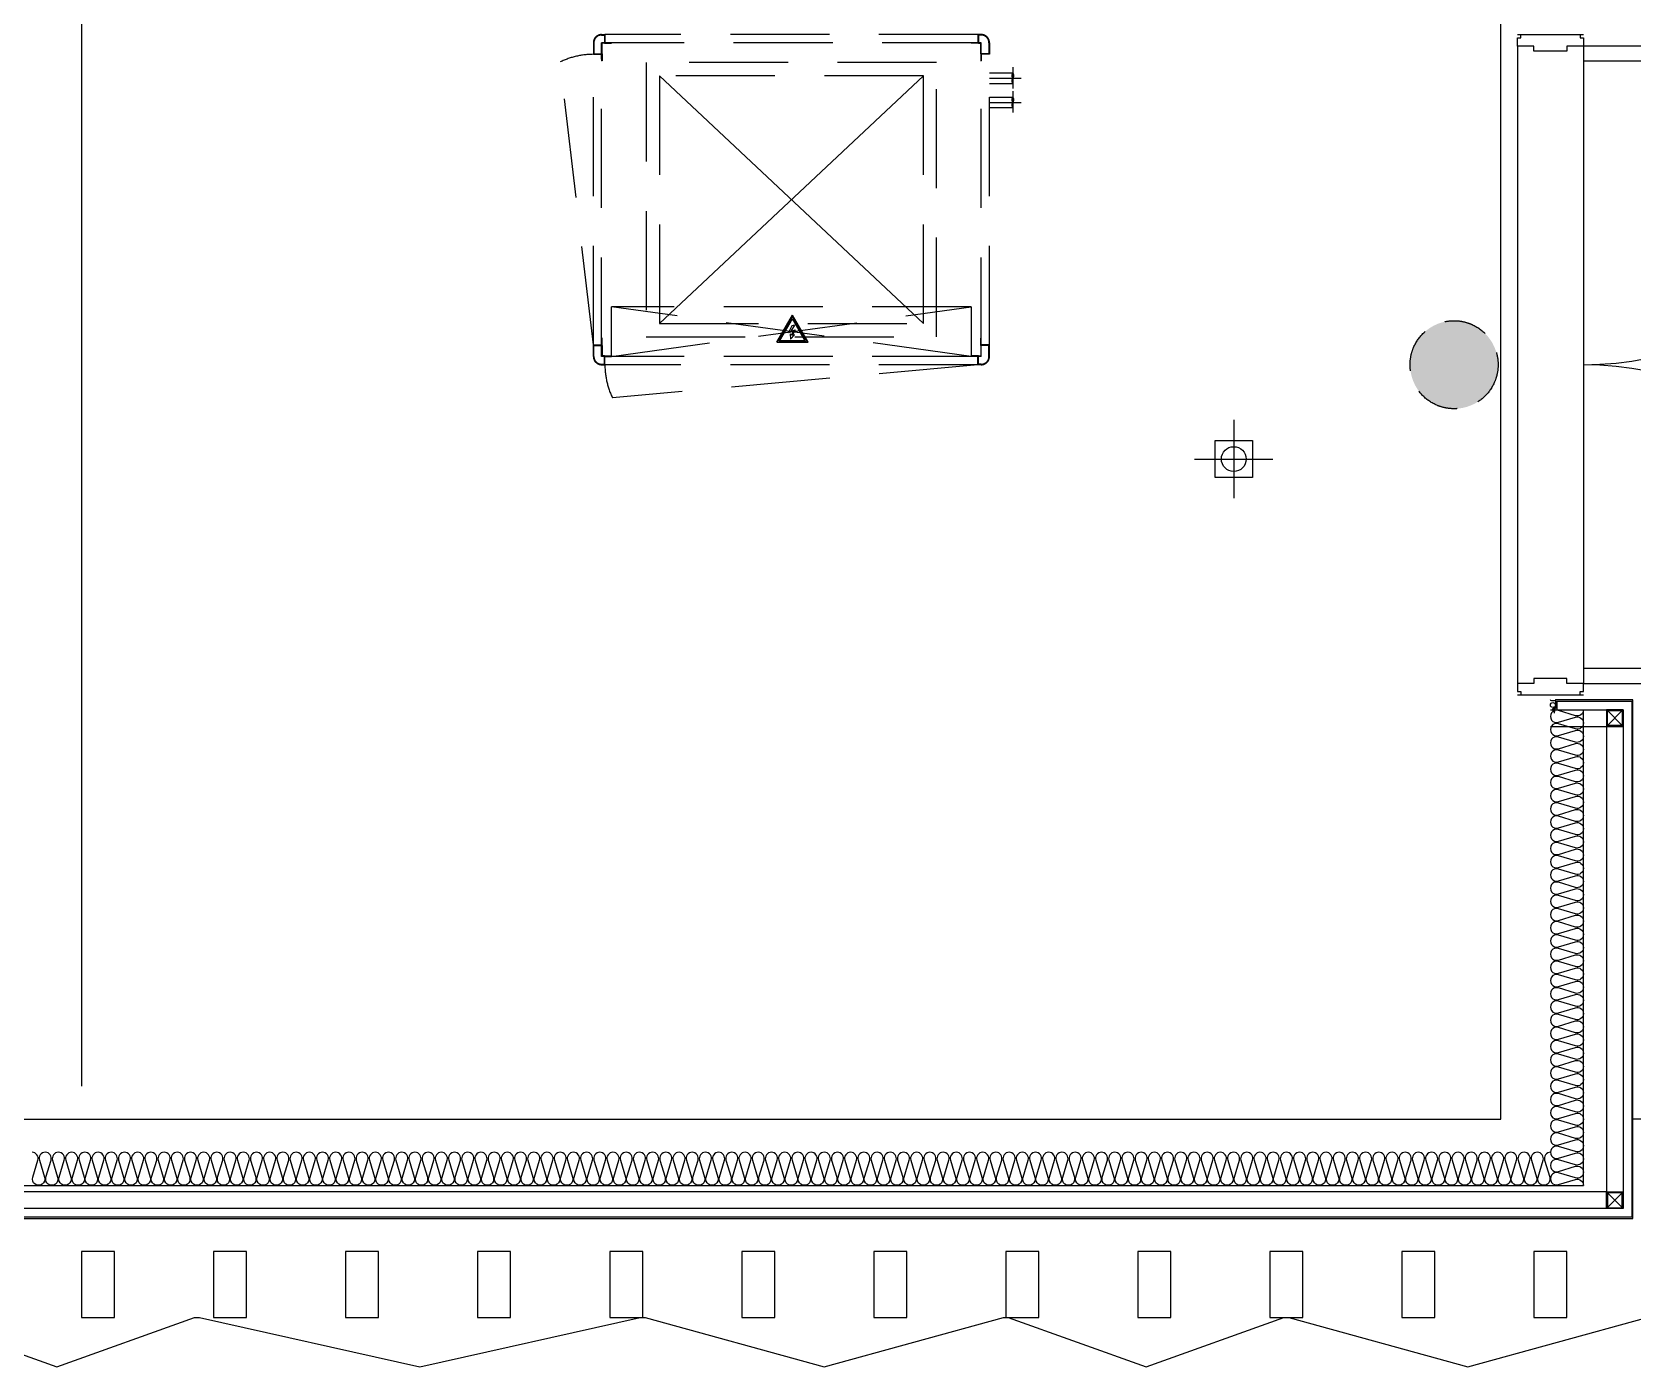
# Model space of a CAD drawing. Header units: millimetres. Extents: x -95754 to 177808, y 34455 to 149960.
# Drawn here: x 141354 to 146204, y 106755 to 110798 of the extents above; entities that cross this region are included whole.
import ezdxf

# ---------------------------------------------------------------- set-up
doc = ezdxf.new("R2010")
doc.units = ezdxf.units.MM
doc.header["$LTSCALE"] = 300
for name, pattern in [('CENTERX2', [4, 2.5, -0.5, 0.5, -0.5]), ('ghid', [3, 2, -1]), ('H1', [1.5, 1, -0.5]), ('HID', [2.8, 1.8, -1])]:
    doc.linetypes.add(name, pattern=pattern)
for name, color, linetype in [('6FIN', 6, 'Continuous'), ('A-DOOR', 4, 'Continuous'), ('A-DOOR-1', 1, 'Continuous'), ('A-DOOR-8', 8, 'Continuous'), ('A-ELE-8', 8, 'Continuous'), ('A-ETC-기계', 253, 'H1'), ('A-FIN', 6, 'Continuous'), ('A-LOUVER', 6, 'Continuous'), ('A-SYM', 7, 'Continuous'), ('A-WALL-D', 7, 'Continuous'), ('A-갑종방화문', 7, 'Continuous'), ('A-방화문표기', 6, 'ghid'), ('A-지붕바닥', 251, 'Continuous'), ('A-하지철물', 55, 'Continuous'), ('ISL', 251, 'Continuous'), ('loco_SCR', 1, 'Continuous'), ('SCREW', 6, 'Continuous'), ('SHEET', 6, 'Continuous'), ('보(girder)', 7, 'HID'), ('복합판넬', 6, 'Continuous'), ('우수계획', 7, 'Continuous'), ('코킹', 191, 'Continuous')]:
    doc.layers.add(name, color=color, linetype=linetype)
doc.layers.add('A-ETC-AREA', color=21, linetype='Continuous', plot=False)

# ---------------------------------------------------------------- blocks, each defined once
blk = doc.blocks.new('FSD-5')
at = {"layer": 'A-DOOR'}
for p, q in [((0, 0), (0, 200)), ((2000, 0), (2000, 200))]:
    blk.add_line(p, q, dxfattribs=at)
for points in [[(35, 200), (80, 200), (80, 1165), (35, 1165)], [(1920, 200), (1965, 200), (1965, 1165), (1920, 1165)]]:
    blk.add_lwpolyline(points, close=True, dxfattribs=at)
for points in [[(0, 190), (10, 190), (10, 200), (35, 200), (35, 150), (50, 150), (50, 50), (35, 50), (35, 0), (10, 0), (10, 10), (0, 10)], [(2000, 190), (1990, 190), (1990, 200), (1965, 200), (1965, 150), (1950, 150), (1950, 50), (1965, 50), (1965, 0), (1990, 0), (1990, 10), (2000, 10)]]:
    blk.add_lwpolyline(points, dxfattribs=at)
at = {"layer": 'A-DOOR-1'}
for centre, start, end in [((35, 200), 0, 90), ((1965, 200), 90, 180)]:
    blk.add_arc(centre, 965, start, end, dxfattribs=at)
at = {"layer": 'A-DOOR-8'}
for p, q in [((35, 200), (1965, 200)), ((35, 0), (1965, 0))]:
    blk.add_line(p, q, dxfattribs=at)
blk = doc.blocks.new('*U2290')
at = {"layer": '6FIN'}
blk.add_lwpolyline([(25.3, 50), (-24.7, 50), (-24.7, 0), (25.3, 0)], close=True, dxfattribs=at)
at = {"layer": 'SHEET', "color": 8}
for p, q in [((-22.2, 2.5), (22.8, 47.5)), ((22.8, 2.5), (-22.2, 47.5))]:
    blk.add_line(p, q, dxfattribs=at)
blk.add_lwpolyline([(22.3, 2.3), (-21.7, 2.3, -0.414214), (-22.4, 3), (-22.4, 47, -0.414214), (-21.7, 47.7), (22.3, 47.7, -0.414214), (23, 47), (23, 3, -0.414214)], format="xyb", close=True, dxfattribs=at)
blk = doc.blocks.new('screw-2')
at = {"layer": 'loco_SCR', "linetype": 'CENTERX2'}
blk.add_line((-8.6, 0), (20.1, 0), dxfattribs=at)
at = {"layer": 'loco_SCR'}
for p, q in [((-2.4, 1.6), (-1.7, 3)), ((-0.7, 0.3), (-2.2, 0.8)), ((0, 4), (0, -4)), ((0, 2), (12.5, 2)), ((4.2, 2.5), (2.4, -2.5)), ((5.9, 2.5), (4.1, -2.5)), ((7.6, 2.5), (5.8, -2.5)), ((9.3, 2.5), (7.5, -2.5)), ((11, 2.5), (10.3, 0.5)), ((16, 0), (11.1, 0.8)), ((16, 0), (12.4, -2)), ((16, 0), (12.5, 2)), ((-2.4, -1.6), (-1.7, -3)), ((-0.7, -0.3), (-2.2, -0.8)), ((0, -2), (12.4, -2)), ((9.8, -1), (9.2, -2.5))]:
    blk.add_line(p, q, dxfattribs=at)
for centre, radius, start, end in [((0, 0), 4, 90, 270), ((-2, 1.3), 0.5, 135, 249.90676), ((-2.1, 3.1), 0.393, 352.90945, 75.28993), ((-0.7, 0), 0.262, 273.80758, 86.54792), ((11.1, -0.6), 1.4, 70.8182, 270.52942), ((-2, -1.3), 0.5, 109.98259, 225), ((-2.1, -3), 0.393, 261.9149, 3.48676)]:
    blk.add_arc(centre, radius, start, end, dxfattribs=at)
blk = doc.blocks.new('A$Caf999d5d')
at = {"layer": 'A-FIN'}
for p, q in [((-1, 15), (25, 14.9)), ((3, 19), (29, 18.9)), ((25, 7.4), (25, 14.9)), ((28, 7.4), (25, 7.4)), ((29, 7.4), (25, 7.4)), ((29, 7.4), (29, 18.9))]:
    blk.add_line(p, q, dxfattribs=at)
at = {"layer": '코킹', "color": 1}
blk.add_circle((14.5, 7.5), 7.5, dxfattribs=at)
at = {"layer": '코킹', "color": 1, "extrusion": (0, 0, -1)}
blk.add_ellipse((-1, 7.5), major_axis=(0, 7.5), ratio=0.368706, start_param=0, end_param=3.141604, dxfattribs=at)
at = {"layer": 'SCREW', "xscale": 0.700000000000001, "yscale": 0.700000000000001, "zscale": 0.700000000000001, "rotation": 359.9997454971837}
blk.add_blockref('screw-2', (25, 11.2), dxfattribs=at)
blk = doc.blocks.new('SYM-갑종방화문')
at = {"layer": 'A-방화문표기'}
blk.add_hatch(color=251, dxfattribs=at).paths.add_polyline_path([(-600, 0, 1), (600, 0, 1)])
at = {"layer": 'A-방화문표기', "color": 251}
blk.add_circle((0, 0), 600, dxfattribs=at)
blk = doc.blocks.new('A$C1B410CB1')
at = {"layer": 'A-갑종방화문', "xscale": 0.1666666666666667, "yscale": 0.1666666666666667, "zscale": 0.1666666666666667}
blk.add_blockref('SYM-갑종방화문', (100, 100), dxfattribs=at)
blk = doc.blocks.new('A$Cacae0627')
at = {"layer": '우수계획', "color": 1}
for p, q in [((0, 528), (0, -528)), ((-528, 0), (528, 0))]:
    blk.add_line(p, q, dxfattribs=at)
at = {"layer": '우수계획', "color": 6, "lineweight": -3}
blk.add_lwpolyline([(-250, 250), (250, 250), (250, -250), (-250, -250)], close=True, dxfattribs=at)
blk.add_circle((0, 0), 167, dxfattribs=at)
blk = doc.blocks.new('A$Cfdea7a82')
at = {"layer": 'A-SYM', "xscale": 0.2249999999999964, "yscale": 0.2249999999999964, "zscale": 0.2249999999999964}
blk.add_blockref('A$Cacae0627', (203.8, 118.8, 0), dxfattribs=at)
blk = doc.blocks.new('A$C35CD71CB')
for p, q in [((0, 0), (39.1, 67.8)), ((4.9, 6), (36.4, 60.5)), ((7.6, 4.4), (39.1, 59)), ((37.8, 41), (29.4, 24.5)), ((44.1, 42.4), (34.9, 27.9)), ((44.1, 42.4), (37.8, 41)), ((78.3, 0), (39.1, 67.8)), ((70.6, 4.4), (39.1, 59)), ((73.4, 6), (41.9, 60.5)), ((7.6, 4.4), (70.6, 4.4)), ((7.6, 1.3), (70.6, 1.3)), ((29.4, 24.5), (41.2, 27.3)), ((36.5, 17.2), (32.9, 20.8)), ((32.9, 20.8), (34.4, 7.4)), ((34.4, 7.4), (44.3, 18.7)), ((34.9, 27.9), (45.9, 30.7)), ((41.2, 27.3), (36.5, 17.2)), ((45.9, 30.7), (38.5, 16.8)), ((44.3, 18.7), (38.5, 16.8)), ((0, 0), (78.3, 0))]:
    blk.add_line(p, q)
for centre, start, end in [((39.1, 59), 30, 150), ((7.6, 4.4), 150, 270), ((70.6, 4.4), 270, 30)]:
    blk.add_arc(centre, 3.15, start, end)
blk = doc.blocks.new('G$CF031C10E')
for p, q in [((-575, 0), (-565, 0)), ((-565, 0), (-565, -25)), ((565, 0), (-565, 0)), ((575, 0), (565, 0)), ((565, 0), (565, -25)), ((-600, -25), (-600, -60)), ((-598.4, -25), (-598.4, -58.4)), ((-575, -1.6), (-566.6, -1.6)), ((-575, -975), (-575, -25)), ((575, -25), (-575, -25)), ((-573.4, -58.4), (-573.4, -26.6)), ((-566.6, -26.6), (-573.4, -26.6)), ((-566.6, -1.6), (-566.6, -26.6)), ((-566.6, -26.6), (-545, -26.6)), ((-565, -25), (-545, -25)), ((-545, -26.6), (-545, -25)), ((565, -25), (545, -25)), ((545, -26.6), (545, -25)), ((566.6, -26.6), (545, -26.6)), ((575, -1.6), (566.6, -1.6)), ((566.6, -1.6), (566.6, -26.6)), ((566.6, -26.6), (573.4, -26.6)), ((573.4, -58.4), (573.4, -26.6)), ((575, -975), (575, -25)), ((598.4, -25), (598.4, -58.4)), ((600, -25), (600, -60)), ((-600, -940), (-700.5, -83.2)), ((-600, -60), (-575, -60)), ((-600, -940), (-600, -60)), ((-598.4, -58.4), (-573.4, -58.4)), ((-575, -60), (-575, -80)), ((-573.4, -80), (-575, -80)), ((-573.4, -58.4), (-573.4, -80)), ((598.4, -58.4), (573.4, -58.4)), ((573.4, -58.4), (573.4, -80)), ((573.4, -80), (575, -80)), ((600, -60), (575, -60)), ((575, -60), (575, -80)), ((600, -940), (600, -60)), ((600, -116.3), (670.8, -116.3)), ((600, -132.3), (695.8, -132.3)), ((670.8, -98.8), (670.8, -163.3)), ((600, -148.3), (670.8, -148.3)), ((600, -189.5), (670.8, -189.5)), ((670.8, -172), (670.8, -236.6)), ((600, -205.5), (695.8, -205.5)), ((600, -221.5), (670.8, -221.5)), ((-545, -975), (-545, -825)), ((545, -975), (-545, -825)), ((-545, -975), (545, -825)), ((545, -825), (-545, -825)), ((545, -825), (545, -975)), ((-575, -940), (-575, -920)), ((-573.4, -920), (-575, -920)), ((-573.4, -941.6), (-573.4, -920)), ((573.4, -941.6), (573.4, -920)), ((573.4, -920), (575, -920)), ((575, -940), (575, -920)), ((-600, -975), (-600, -940)), ((-600, -940), (-575, -940)), ((-598.4, -975), (-598.4, -941.6)), ((-598.4, -941.6), (-573.4, -941.6)), ((-573.4, -941.6), (-573.4, -973.4)), ((598.4, -941.6), (573.4, -941.6)), ((573.4, -941.6), (573.4, -973.4)), ((600, -940), (575, -940)), ((598.4, -975), (598.4, -941.6)), ((600, -975), (600, -940)), ((575, -975), (-575, -975)), ((-575, -998.4), (-566.6, -998.4)), ((-575, -1000), (-565, -1000)), ((-566.6, -973.4), (-573.4, -973.4)), ((-566.6, -998.4), (-566.6, -973.4)), ((-566.6, -973.4), (-545, -973.4)), ((-565, -1000), (-565, -975)), ((-565, -975), (-545, -975)), ((565, -1000), (-565, -1000)), ((-545, -973.4), (-545, -975)), ((-545, -973.4), (-545, -975)), ((545, -975), (-545, -975)), ((565, -1000), (-541.8, -1100.5)), ((566.6, -973.4), (545, -973.4)), ((545, -973.4), (545, -975)), ((545, -973.4), (545, -975)), ((565, -975), (545, -975)), ((565, -1000), (565, -975)), ((575, -1000), (565, -1000)), ((566.6, -998.4), (566.6, -973.4)), ((566.6, -973.4), (573.4, -973.4)), ((575, -998.4), (566.6, -998.4))]:
    blk.add_line(p, q)
at = {"ltscale": 1000}
for p, q in [((400, -125), (-400, -875)), ((-400, -125), (400, -875))]:
    blk.add_line(p, q, dxfattribs=at)
for points in [[(-440, -915), (440, -915), (440, -85), (-440, -85)], [(-400, -875), (400, -875), (400, -125), (-400, -125)]]:
    blk.add_lwpolyline(points, close=True)
for centre, radius, start, end in [((-575, -25), 25, 90, 180), ((575, -25), 25, 0, 90), ((-575, -25), 23.4, 90, 180.0029), ((575, -25), 23.4, 359.9971, 90), ((-600, -289.5), 229.5, 90, 115.9675), ((679.9, -124.3), 12.1, 138.5818, 221.4182), ((679.9, -140.3), 12.1, 138.5818, 221.4182), ((661.7, -124.3), 12.1, 318.5818, 41.4182), ((679.9, -197.5), 12.1, 138.5818, 221.4182), ((661.7, -197.5), 12.1, 318.5818, 41.4182), ((679.9, -213.5), 12.1, 138.5818, 221.4182), ((-575, -975), 25, 180, 270), ((-575, -975), 23.4, 179.9971, 270), ((-335.5, -1000), 229.5, 180, 205.9675), ((575, -975), 25, 270, 0), ((575, -975), 23.4, 270, 0.0029)]:
    blk.add_arc(centre, radius, start, end)
at = {"xscale": 1.19999999999709, "yscale": 1.19999999999709, "zscale": 1.19999999999709}
blk.add_blockref('A$C35CD71CB', (-43.7, -931.5), dxfattribs=at)
blk = doc.blocks.new('6F_기계장비')
at = {"layer": 'A-ETC-기계'}
blk.add_blockref('G$CF031C10E', (51100.5, -37815), dxfattribs=at)

msp = doc.modelspace()

# ---------------------------------------------------------------- linework, layer by layer
at = {"layer": 'A-ELE-8', "elevation": 0}
for points in [[(156003.6, 107505), (146203.6, 107505)], [(141011.1, 106905), (141428.6, 106755), (141846.1, 106905), (141846.1, 106905), (141861.1, 106905), (141861.1, 106905), (142528.6, 106755), (143196.1, 106905), (143196.1, 106905), (143211.1, 106905), (143211.1, 106905), (143753.6, 106755), (144296.1, 106905), (144296.1, 106905), (144311.1, 106905), (144311.1, 106905), (144728.6, 106755), (145146.1, 106905), (145146.1, 106905), (145161.1, 106905), (145161.1, 106905), (145703.6, 106755), (146246.1, 106905)]]:
    msp.add_lwpolyline(points, dxfattribs=at)
at = {"layer": 'A-ETC-AREA'}
msp.add_lwpolyline([(109303.6, 107505), (145803.6, 107505), (145803.6, 123005), (109303.6, 123005)], close=True, dxfattribs=at)
at = {"layer": 'A-LOUVER', "elevation": 0}
for points in [[(141503.6, 106905), (141603.6, 106905), (141603.6, 107105), (141503.6, 107105)], [(141903.6, 106905), (142003.6, 106905), (142003.6, 107105), (141903.6, 107105)], [(142303.6, 106905), (142403.6, 106905), (142403.6, 107105), (142303.6, 107105)], [(142703.6, 106905), (142803.6, 106905), (142803.6, 107105), (142703.6, 107105)], [(143103.6, 106905), (143203.6, 106905), (143203.6, 107105), (143103.6, 107105)], [(143503.6, 106905), (143603.6, 106905), (143603.6, 107105), (143503.6, 107105)], [(143903.6, 106905), (144003.6, 106905), (144003.6, 107105), (143903.6, 107105)], [(144303.6, 106905), (144403.6, 106905), (144403.6, 107105), (144303.6, 107105)], [(144703.6, 106905), (144803.6, 106905), (144803.6, 107105), (144703.6, 107105)], [(145103.6, 106905), (145203.6, 106905), (145203.6, 107105), (145103.6, 107105)], [(145503.6, 106905), (145603.6, 106905), (145603.6, 107105), (145503.6, 107105)], [(145903.6, 106905), (146003.6, 106905), (146003.6, 107105), (145903.6, 107105)]]:
    msp.add_lwpolyline(points, close=True, dxfattribs=at)
at = {"layer": 'A-WALL-D'}
msp.add_line((141503.6, 119450), (141503.6, 107605), dxfattribs=at)
at = {"layer": 'A-하지철물', "elevation": 0}
for points in [[(145953.6, 108745), (146173.6, 108745), (146173.6, 107235), (108983.6, 107235), (108983.6, 108345), (109203.6, 108345)], [(145953.6, 108695), (146123.6, 108695), (146123.6, 107285), (109033.6, 107285), (109033.6, 108310), (109203.6, 108310)]]:
    msp.add_lwpolyline(points, dxfattribs=at)
at = {"layer": 'ISL'}
msp.add_lwpolyline([(109103.6, 108345), (109103.6, 107305), (146053.6, 107305), (146053.6, 108745)], dxfattribs=at)
for points in [[(146053.6, 108745, -0.509267), (146029.3, 108727.3), (145977.8, 108742.7, 1.372593), (145977.8, 108707.3), (146029.3, 108722.7, -0.509267), (146053.6, 108705, -0.509267), (146029.3, 108687.3), (145977.8, 108702.7, 1.372593), (145977.8, 108667.3), (146029.3, 108682.7, -0.509267), (146053.6, 108665, -0.509267), (146029.3, 108647.3), (145977.8, 108662.7, 1.372593), (145977.8, 108627.3), (146029.3, 108642.7, -0.509267), (146053.6, 108625, -0.509267), (146029.3, 108607.3), (145977.8, 108622.7, 1.372593), (145977.8, 108587.3), (146029.3, 108602.7, -0.509267), (146053.6, 108585, -0.509267), (146029.3, 108567.3), (145977.8, 108582.7, 1.372593), (145977.8, 108547.3), (146029.3, 108562.7, -0.509267), (146053.6, 108545, -0.509267), (146029.3, 108527.3), (145977.8, 108542.7, 1.372593), (145977.8, 108507.3), (146029.3, 108522.7, -0.509267), (146053.6, 108505, -0.509267), (146029.3, 108487.3), (145977.8, 108502.7, 1.372593), (145977.8, 108467.3), (146029.3, 108482.7, -0.509267), (146053.6, 108465, -0.509267), (146029.3, 108447.3), (145977.8, 108462.7, 1.372593), (145977.8, 108427.3), (146029.3, 108442.7, -0.509267), (146053.6, 108425, -0.509267), (146029.3, 108407.3), (145977.8, 108422.7, 1.372593), (145977.8, 108387.3), (146029.3, 108402.7, -0.509267), (146053.6, 108385, -0.509267), (146029.3, 108367.3), (145977.8, 108382.7, 1.372593), (145977.8, 108347.3), (146029.3, 108362.7, -0.509267), (146053.6, 108345, -0.509267), (146029.3, 108327.3), (145977.8, 108342.7, 1.372593), (145977.8, 108307.3), (146029.3, 108322.7, -0.509267), (146053.6, 108305, -0.509267), (146029.3, 108287.3), (145977.8, 108302.7, 1.372593), (145977.8, 108267.3), (146029.3, 108282.7, -0.509267), (146053.6, 108265, -0.509267), (146029.3, 108247.3), (145977.8, 108262.7, 1.372593), (145977.8, 108227.3), (146029.3, 108242.7, -0.509267), (146053.6, 108225, -0.509267), (146029.3, 108207.3), (145977.8, 108222.7, 1.372593), (145977.8, 108187.3), (146029.3, 108202.7, -0.509267), (146053.6, 108185, -0.509267), (146029.3, 108167.3), (145977.8, 108182.7, 1.372593), (145977.8, 108147.3), (146029.3, 108162.7, -0.509267), (146053.6, 108145, -0.509267), (146029.3, 108127.3), (145977.8, 108142.7, 1.372593), (145977.8, 108107.3), (146029.3, 108122.7, -0.509267), (146053.6, 108105, -0.509267), (146029.3, 108087.3), (145977.8, 108102.7, 1.372593), (145977.8, 108067.3), (146029.3, 108082.7, -0.509267), (146053.6, 108065, -0.509267), (146029.3, 108047.3), (145977.8, 108062.7, 1.372593), (145977.8, 108027.3), (146029.3, 108042.7, -0.509267), (146053.6, 108025, -0.509267), (146029.3, 108007.3), (145977.8, 108022.7, 1.372593), (145977.8, 107987.3), (146029.3, 108002.7, -0.509267), (146053.6, 107985, -0.509267), (146029.3, 107967.3), (145977.8, 107982.7, 1.372593), (145977.8, 107947.3), (146029.3, 107962.7, -0.509267), (146053.6, 107945, -0.509267), (146029.3, 107927.3), (145977.8, 107942.7, 1.372593), (145977.8, 107907.3), (146029.3, 107922.7, -0.509267), (146053.6, 107905, -0.509267), (146029.3, 107887.3), (145977.8, 107902.7, 1.372593), (145977.8, 107867.3), (146029.3, 107882.7, -0.509267), (146053.6, 107865, -0.509267), (146029.3, 107847.3), (145977.8, 107862.7, 1.372593), (145977.8, 107827.3), (146029.3, 107842.7, -0.509267), (146053.6, 107825, -0.509267), (146029.3, 107807.3), (145977.8, 107822.7, 1.372593), (145977.8, 107787.3), (146029.3, 107802.7, -0.509267), (146053.6, 107785, -0.509267), (146029.3, 107767.3), (145977.8, 107782.7, 1.372593), (145977.8, 107747.3), (146029.3, 107762.7, -0.509267), (146053.6, 107745, -0.509267), (146029.3, 107727.3), (145977.8, 107742.7, 1.372593), (145977.8, 107707.3), (146029.3, 107722.7, -0.509267), (146053.6, 107705, -0.509267), (146029.3, 107687.3), (145977.8, 107702.7, 1.372593), (145977.8, 107667.3), (146029.3, 107682.7, -0.509267), (146053.6, 107665, -0.509267), (146029.3, 107647.3), (145977.8, 107662.7, 1.372593), (145977.8, 107627.3), (146029.3, 107642.7, -0.509267), (146053.6, 107625, -0.509267), (146029.3, 107607.3), (145977.8, 107622.7, 1.372593), (145977.8, 107587.3), (146029.3, 107602.7, -0.509267), (146053.6, 107585, -0.509267), (146029.3, 107567.3), (145977.8, 107582.7, 1.372593), (145977.8, 107547.3), (146029.3, 107562.7, -0.509267), (146053.6, 107545, -0.509267), (146029.3, 107527.3), (145977.8, 107542.7, 1.372593), (145977.8, 107507.3), (146029.3, 107522.7, -0.509267), (146053.6, 107505, -0.509267), (146029.3, 107487.3), (145977.8, 107502.7, 1.372593), (145977.8, 107467.3), (146029.3, 107482.7, -0.509267), (146053.6, 107465, -0.509267), (146029.3, 107447.3), (145977.8, 107462.7, 1.372593), (145977.8, 107427.3), (146029.3, 107442.7, -0.509267), (146053.6, 107425, -0.509267), (146029.3, 107407.3), (145977.8, 107422.7, 1.372593), (145977.8, 107387.3), (146029.3, 107402.7, -0.509267), (146053.6, 107385, -0.509267), (146029.3, 107367.3), (145977.8, 107382.7, 1.372593), (145977.8, 107347.3), (146029.3, 107362.7, -0.509267), (146053.6, 107345, -0.509267), (146029.3, 107327.3), (145977.8, 107342.7, 1.372593), (145977.8, 107307.3), (146029.3, 107322.7, -0.508927), (146053.6, 107305, -0.508927)], [(146033.8, 108745, -0.006791), (146033.3, 108745, -0.006791)]]:
    msp.add_lwpolyline(points, format="xyb", dxfattribs=at)
at = {"layer": 'ISL', "elevation": 0}
msp.add_lwpolyline([(145953.6, 107405, 0.509267), (145935.9, 107380.8), (145951.2, 107329.3, -1.372593), (145915.9, 107329.3), (145931.2, 107380.8, 0.509267), (145913.6, 107405, 0.509267), (145895.9, 107380.8), (145911.2, 107329.3, -1.372593), (145875.9, 107329.3), (145891.2, 107380.8, 0.509267), (145873.6, 107405, 0.509267), (145855.9, 107380.8), (145871.2, 107329.3, -1.372593), (145835.9, 107329.3), (145851.2, 107380.8, 0.509267), (145833.6, 107405, 0.509267), (145815.9, 107380.8), (145831.2, 107329.3, -1.372593), (145795.9, 107329.3), (145811.2, 107380.8, 0.509267), (145793.6, 107405, 0.509267), (145775.9, 107380.8), (145791.2, 107329.3, -1.372593), (145755.9, 107329.3), (145771.2, 107380.8, 0.509267), (145753.6, 107405, 0.509267), (145735.9, 107380.8), (145751.2, 107329.3, -1.372593), (145715.9, 107329.3), (145731.2, 107380.8, 0.509267), (145713.6, 107405, 0.509267), (145695.9, 107380.8), (145711.2, 107329.3, -1.372593), (145675.9, 107329.3), (145691.2, 107380.8, 0.509267), (145673.6, 107405, 0.509267), (145655.9, 107380.8), (145671.2, 107329.3, -1.372593), (145635.9, 107329.3), (145651.2, 107380.8, 0.509267), (145633.6, 107405, 0.509267), (145615.9, 107380.8), (145631.2, 107329.3, -1.372593), (145595.9, 107329.3), (145611.2, 107380.8, 0.509267), (145593.6, 107405, 0.509267), (145575.9, 107380.8), (145591.2, 107329.3, -1.372593), (145555.9, 107329.3), (145571.2, 107380.8, 0.509267), (145553.6, 107405, 0.509267), (145535.9, 107380.8), (145551.2, 107329.3, -1.372593), (145515.9, 107329.3), (145531.2, 107380.8, 0.509267), (145513.6, 107405, 0.509267), (145495.9, 107380.8), (145511.2, 107329.3, -1.372593), (145475.9, 107329.3), (145491.2, 107380.8, 0.509267), (145473.6, 107405, 0.509267), (145455.9, 107380.8), (145471.2, 107329.3, -1.372593), (145435.9, 107329.3), (145451.2, 107380.8, 0.509267), (145433.6, 107405, 0.509267), (145415.9, 107380.8), (145431.2, 107329.3, -1.372593), (145395.9, 107329.3), (145411.2, 107380.8, 0.509267), (145393.6, 107405, 0.509267), (145375.9, 107380.8), (145391.2, 107329.3, -1.372593), (145355.9, 107329.3), (145371.2, 107380.8, 0.509267), (145353.6, 107405, 0.509267), (145335.9, 107380.8), (145351.2, 107329.3, -1.372593), (145315.9, 107329.3), (145331.2, 107380.8, 0.509267), (145313.6, 107405, 0.509267), (145295.9, 107380.8), (145311.2, 107329.3, -1.372593), (145275.9, 107329.3), (145291.2, 107380.8, 0.509267), (145273.6, 107405, 0.509267), (145255.9, 107380.8), (145271.2, 107329.3, -1.372593), (145235.9, 107329.3), (145251.2, 107380.8, 0.509267), (145233.6, 107405, 0.509267), (145215.9, 107380.8), (145231.2, 107329.3, -1.372593), (145195.9, 107329.3), (145211.2, 107380.8, 0.509267), (145193.6, 107405, 0.509267), (145175.9, 107380.8), (145191.2, 107329.3, -1.372593), (145155.9, 107329.3), (145171.2, 107380.8, 0.509267), (145153.6, 107405, 0.509267), (145135.9, 107380.8), (145151.2, 107329.3, -1.372593), (145115.9, 107329.3), (145131.2, 107380.8, 0.509267), (145113.6, 107405, 0.509267), (145095.9, 107380.8), (145111.2, 107329.3, -1.372593), (145075.9, 107329.3), (145091.2, 107380.8, 0.509267), (145073.6, 107405, 0.509267), (145055.9, 107380.8), (145071.2, 107329.3, -1.372593), (145035.9, 107329.3), (145051.2, 107380.8, 0.509267), (145033.6, 107405, 0.509267), (145015.9, 107380.8), (145031.2, 107329.3, -1.372593), (144995.9, 107329.3), (145011.2, 107380.8, 0.509267), (144993.6, 107405, 0.509267), (144975.9, 107380.8), (144991.2, 107329.3, -1.372593), (144955.9, 107329.3), (144971.2, 107380.8, 0.509267), (144953.6, 107405, 0.509267), (144935.9, 107380.8), (144951.2, 107329.3, -1.372593), (144915.9, 107329.3), (144931.2, 107380.8, 0.509267), (144913.6, 107405, 0.509267), (144895.9, 107380.8), (144911.2, 107329.3, -1.372593), (144875.9, 107329.3), (144891.2, 107380.8, 0.509267), (144873.6, 107405, 0.509267), (144855.9, 107380.8), (144871.2, 107329.3, -1.372593), (144835.9, 107329.3), (144851.2, 107380.8, 0.509267), (144833.6, 107405, 0.509267), (144815.9, 107380.8), (144831.2, 107329.3, -1.372593), (144795.9, 107329.3), (144811.2, 107380.8, 0.509267), (144793.6, 107405, 0.509267), (144775.9, 107380.8), (144791.2, 107329.3, -1.372593), (144755.9, 107329.3), (144771.2, 107380.8, 0.509267), (144753.6, 107405, 0.509267), (144735.9, 107380.8), (144751.2, 107329.3, -1.372593), (144715.9, 107329.3), (144731.2, 107380.8, 0.509267), (144713.6, 107405, 0.509267), (144695.9, 107380.8), (144711.2, 107329.3, -1.372593), (144675.9, 107329.3), (144691.2, 107380.8, 0.509267), (144673.6, 107405, 0.509267), (144655.9, 107380.8), (144671.2, 107329.3, -1.372593), (144635.9, 107329.3), (144651.2, 107380.8, 0.509267), (144633.6, 107405, 0.509267), (144615.9, 107380.8), (144631.2, 107329.3, -1.372593), (144595.9, 107329.3), (144611.2, 107380.8, 0.509267), (144593.6, 107405, 0.509267), (144575.9, 107380.8), (144591.2, 107329.3, -1.372593), (144555.9, 107329.3), (144571.2, 107380.8, 0.509267), (144553.6, 107405, 0.509267), (144535.9, 107380.8), (144551.2, 107329.3, -1.372593), (144515.9, 107329.3), (144531.2, 107380.8, 0.509267), (144513.6, 107405, 0.509267), (144495.9, 107380.8), (144511.2, 107329.3, -1.372593), (144475.9, 107329.3), (144491.2, 107380.8, 0.509267), (144473.6, 107405, 0.509267), (144455.9, 107380.8), (144471.2, 107329.3, -1.372593), (144435.9, 107329.3), (144451.2, 107380.8, 0.509267), (144433.6, 107405, 0.509267), (144415.9, 107380.8), (144431.2, 107329.3, -1.372593), (144395.9, 107329.3), (144411.2, 107380.8, 0.509267), (144393.6, 107405, 0.509267), (144375.9, 107380.8), (144391.2, 107329.3, -1.372593), (144355.9, 107329.3), (144371.2, 107380.8, 0.509267), (144353.6, 107405, 0.509267), (144335.9, 107380.8), (144351.2, 107329.3, -1.372593), (144315.9, 107329.3), (144331.2, 107380.8, 0.509267), (144313.6, 107405, 0.509267), (144295.9, 107380.8), (144311.2, 107329.3, -1.372593), (144275.9, 107329.3), (144291.2, 107380.8, 0.509267), (144273.6, 107405, 0.509267), (144255.9, 107380.8), (144271.2, 107329.3, -1.372593), (144235.9, 107329.3), (144251.2, 107380.8, 0.509267), (144233.6, 107405, 0.509267), (144215.9, 107380.8), (144231.2, 107329.3, -1.372593), (144195.9, 107329.3), (144211.2, 107380.8, 0.509267), (144193.6, 107405, 0.509267), (144175.9, 107380.8), (144191.2, 107329.3, -1.372593), (144155.9, 107329.3), (144171.2, 107380.8, 0.509267), (144153.6, 107405, 0.509267), (144135.9, 107380.8), (144151.2, 107329.3, -1.372593), (144115.9, 107329.3), (144131.2, 107380.8, 0.509267), (144113.6, 107405, 0.509267), (144095.9, 107380.8), (144111.2, 107329.3, -1.372593), (144075.9, 107329.3), (144091.2, 107380.8, 0.509267), (144073.6, 107405, 0.509267), (144055.9, 107380.8), (144071.2, 107329.3, -1.372593), (144035.9, 107329.3), (144051.2, 107380.8, 0.509267), (144033.6, 107405, 0.509267), (144015.9, 107380.8), (144031.2, 107329.3, -1.372593), (143995.9, 107329.3), (144011.2, 107380.8, 0.509267), (143993.6, 107405, 0.509267), (143975.9, 107380.8), (143991.2, 107329.3, -1.372593), (143955.9, 107329.3), (143971.2, 107380.8, 0.509267), (143953.6, 107405, 0.509267), (143935.9, 107380.8), (143951.2, 107329.3, -1.372593), (143915.9, 107329.3), (143931.2, 107380.8, 0.509267), (143913.6, 107405, 0.509267), (143895.9, 107380.8), (143911.2, 107329.3, -1.372593), (143875.9, 107329.3), (143891.2, 107380.8, 0.509267), (143873.6, 107405, 0.509267), (143855.9, 107380.8), (143871.2, 107329.3, -1.372593), (143835.9, 107329.3), (143851.2, 107380.8, 0.509267), (143833.6, 107405, 0.509267), (143815.9, 107380.8), (143831.2, 107329.3, -1.372593), (143795.9, 107329.3), (143811.2, 107380.8, 0.509267), (143793.6, 107405, 0.509267), (143775.9, 107380.8), (143791.2, 107329.3, -1.372593), (143755.9, 107329.3), (143771.2, 107380.8, 0.509267), (143753.6, 107405, 0.509267), (143735.9, 107380.8), (143751.2, 107329.3, -1.372593), (143715.9, 107329.3), (143731.2, 107380.8, 0.509267), (143713.6, 107405, 0.509267), (143695.9, 107380.8), (143711.2, 107329.3, -1.372593), (143675.9, 107329.3), (143691.2, 107380.8, 0.509267), (143673.6, 107405, 0.509267), (143655.9, 107380.8), (143671.2, 107329.3, -1.372593), (143635.9, 107329.3), (143651.2, 107380.8, 0.509267), (143633.6, 107405, 0.509267), (143615.9, 107380.8), (143631.2, 107329.3, -1.372593), (143595.9, 107329.3), (143611.2, 107380.8, 0.509267), (143593.6, 107405, 0.509267), (143575.9, 107380.8), (143591.2, 107329.3, -1.372593), (143555.9, 107329.3), (143571.2, 107380.8, 0.509267), (143553.6, 107405, 0.509267), (143535.9, 107380.8), (143551.2, 107329.3, -1.372593), (143515.9, 107329.3), (143531.2, 107380.8, 0.509267), (143513.6, 107405, 0.509267), (143495.9, 107380.8), (143511.2, 107329.3, -1.372593), (143475.9, 107329.3), (143491.2, 107380.8, 0.509267), (143473.6, 107405, 0.509267), (143455.9, 107380.8), (143471.2, 107329.3, -1.372593), (143435.9, 107329.3), (143451.2, 107380.8, 0.509267), (143433.6, 107405, 0.509267), (143415.9, 107380.8), (143431.2, 107329.3, -1.372593), (143395.9, 107329.3), (143411.2, 107380.8, 0.509267), (143393.6, 107405, 0.509267), (143375.9, 107380.8), (143391.2, 107329.3, -1.372593), (143355.9, 107329.3), (143371.2, 107380.8, 0.509267), (143353.6, 107405, 0.509267), (143335.9, 107380.8), (143351.2, 107329.3, -1.372593), (143315.9, 107329.3), (143331.2, 107380.8, 0.509267), (143313.6, 107405, 0.509267), (143295.9, 107380.8), (143311.2, 107329.3, -1.372593), (143275.9, 107329.3), (143291.2, 107380.8, 0.509267), (143273.6, 107405, 0.509267), (143255.9, 107380.8), (143271.2, 107329.3, -1.372593), (143235.9, 107329.3), (143251.2, 107380.8, 0.509267), (143233.6, 107405, 0.509267), (143215.9, 107380.8), (143231.2, 107329.3, -1.372593), (143195.9, 107329.3), (143211.2, 107380.8, 0.509267), (143193.6, 107405, 0.509267), (143175.9, 107380.8), (143191.2, 107329.3, -1.372593), (143155.9, 107329.3), (143171.2, 107380.8, 0.509267), (143153.6, 107405, 0.509267), (143135.9, 107380.8), (143151.2, 107329.3, -1.372593), (143115.9, 107329.3), (143131.2, 107380.8, 0.509267), (143113.6, 107405, 0.509267), (143095.9, 107380.8), (143111.2, 107329.3, -1.372593), (143075.9, 107329.3), (143091.2, 107380.8, 0.509267), (143073.6, 107405, 0.509267), (143055.9, 107380.8), (143071.2, 107329.3, -1.372593), (143035.9, 107329.3), (143051.2, 107380.8, 0.509267), (143033.6, 107405, 0.509267), (143015.9, 107380.8), (143031.2, 107329.3, -1.372593), (142995.9, 107329.3), (143011.2, 107380.8, 0.509267), (142993.6, 107405, 0.509267), (142975.9, 107380.8), (142991.2, 107329.3, -1.372593), (142955.9, 107329.3), (142971.2, 107380.8, 0.509267), (142953.6, 107405, 0.509267), (142935.9, 107380.8), (142951.2, 107329.3, -1.372593), (142915.9, 107329.3), (142931.2, 107380.8, 0.509267), (142913.6, 107405, 0.509267), (142895.9, 107380.8), (142911.2, 107329.3, -1.372593), (142875.9, 107329.3), (142891.2, 107380.8, 0.509267), (142873.6, 107405, 0.509267), (142855.9, 107380.8), (142871.2, 107329.3, -1.372593), (142835.9, 107329.3), (142851.2, 107380.8, 0.509267), (142833.6, 107405, 0.509267), (142815.9, 107380.8), (142831.2, 107329.3, -1.372593), (142795.9, 107329.3), (142811.2, 107380.8, 0.509267), (142793.6, 107405, 0.509267), (142775.9, 107380.8), (142791.2, 107329.3, -1.372593), (142755.9, 107329.3), (142771.2, 107380.8, 0.509267), (142753.6, 107405, 0.509267), (142735.9, 107380.8), (142751.2, 107329.3, -1.372593), (142715.9, 107329.3), (142731.2, 107380.8, 0.509267), (142713.6, 107405, 0.509267), (142695.9, 107380.8), (142711.2, 107329.3, -1.372593), (142675.9, 107329.3), (142691.2, 107380.8, 0.509267), (142673.6, 107405, 0.509267), (142655.9, 107380.8), (142671.2, 107329.3, -1.372593), (142635.9, 107329.3), (142651.2, 107380.8, 0.509267), (142633.6, 107405, 0.509267), (142615.9, 107380.8), (142631.2, 107329.3, -1.372593), (142595.9, 107329.3), (142611.2, 107380.8, 0.509267), (142593.6, 107405, 0.509267), (142575.9, 107380.8), (142591.2, 107329.3, -1.372593), (142555.9, 107329.3), (142571.2, 107380.8, 0.509267), (142553.6, 107405, 0.509267), (142535.9, 107380.8), (142551.2, 107329.3, -1.372593), (142515.9, 107329.3), (142531.2, 107380.8, 0.509267), (142513.6, 107405, 0.509267), (142495.9, 107380.8), (142511.2, 107329.3, -1.372593), (142475.9, 107329.3), (142491.2, 107380.8, 0.509267), (142473.6, 107405, 0.509267), (142455.9, 107380.8), (142471.2, 107329.3, -1.372593), (142435.9, 107329.3), (142451.2, 107380.8, 0.509267), (142433.6, 107405, 0.509267), (142415.9, 107380.8), (142431.2, 107329.3, -1.372593), (142395.9, 107329.3), (142411.2, 107380.8, 0.509267), (142393.6, 107405, 0.509267), (142375.9, 107380.8), (142391.2, 107329.3, -1.372593), (142355.9, 107329.3), (142371.2, 107380.8, 0.509267), (142353.6, 107405, 0.509267), (142335.9, 107380.8), (142351.2, 107329.3, -1.372593), (142315.9, 107329.3), (142331.2, 107380.8, 0.509267), (142313.6, 107405, 0.509267), (142295.9, 107380.8), (142311.2, 107329.3, -1.372593), (142275.9, 107329.3), (142291.2, 107380.8, 0.509267), (142273.6, 107405, 0.509267), (142255.9, 107380.8), (142271.2, 107329.3, -1.372593), (142235.9, 107329.3), (142251.2, 107380.8, 0.509267), (142233.6, 107405, 0.509267), (142215.9, 107380.8), (142231.2, 107329.3, -1.372593), (142195.9, 107329.3), (142211.2, 107380.8, 0.509267), (142193.6, 107405, 0.509267), (142175.9, 107380.8), (142191.2, 107329.3, -1.372593), (142155.9, 107329.3), (142171.2, 107380.8, 0.509267), (142153.6, 107405, 0.509267), (142135.9, 107380.8), (142151.2, 107329.3, -1.372593), (142115.9, 107329.3), (142131.2, 107380.8, 0.509267), (142113.6, 107405, 0.509267), (142095.9, 107380.8), (142111.2, 107329.3, -1.372593), (142075.9, 107329.3), (142091.2, 107380.8, 0.509267), (142073.6, 107405, 0.509267), (142055.9, 107380.8), (142071.2, 107329.3, -1.372593), (142035.9, 107329.3), (142051.2, 107380.8, 0.509267), (142033.6, 107405, 0.509267), (142015.9, 107380.8), (142031.2, 107329.3, -1.372593), (141995.9, 107329.3), (142011.2, 107380.8, 0.509267), (141993.6, 107405, 0.509267), (141975.9, 107380.8), (141991.2, 107329.3, -1.372593), (141955.9, 107329.3), (141971.2, 107380.8, 0.509267), (141953.6, 107405, 0.509267), (141935.9, 107380.8), (141951.2, 107329.3, -1.372593), (141915.9, 107329.3), (141931.2, 107380.8, 0.509267), (141913.6, 107405, 0.509267), (141895.9, 107380.8), (141911.2, 107329.3, -1.372593), (141875.9, 107329.3), (141891.2, 107380.8, 0.509267), (141873.6, 107405, 0.509267), (141855.9, 107380.8), (141871.2, 107329.3, -1.372593), (141835.9, 107329.3), (141851.2, 107380.8, 0.509267), (141833.6, 107405, 0.509267), (141815.9, 107380.8), (141831.2, 107329.3, -1.372593), (141795.9, 107329.3), (141811.2, 107380.8, 0.509267), (141793.6, 107405, 0.509267), (141775.9, 107380.8), (141791.2, 107329.3, -1.372593), (141755.9, 107329.3), (141771.2, 107380.8, 0.509267), (141753.6, 107405, 0.509267), (141735.9, 107380.8), (141751.2, 107329.3, -1.372593), (141715.9, 107329.3), (141731.2, 107380.8, 0.509267), (141713.6, 107405, 0.509267), (141695.9, 107380.8), (141711.2, 107329.3, -1.372593), (141675.9, 107329.3), (141691.2, 107380.8, 0.509267), (141673.6, 107405, 0.509267), (141655.9, 107380.8), (141671.2, 107329.3, -1.372593), (141635.9, 107329.3), (141651.2, 107380.8, 0.509267), (141633.6, 107405, 0.509267), (141615.9, 107380.8), (141631.2, 107329.3, -1.372593), (141595.9, 107329.3), (141611.2, 107380.8, 0.509267), (141593.6, 107405, 0.509267), (141575.9, 107380.8), (141591.2, 107329.3, -1.372593), (141555.9, 107329.3), (141571.2, 107380.8, 0.509267), (141553.6, 107405, 0.509267), (141535.9, 107380.8), (141551.2, 107329.3, -1.372593), (141515.9, 107329.3), (141531.2, 107380.8, 0.509267), (141513.6, 107405, 0.509267), (141495.9, 107380.8), (141511.2, 107329.3, -1.372593), (141475.9, 107329.3), (141491.2, 107380.8, 0.509267), (141473.6, 107405, 0.509267), (141455.9, 107380.8), (141471.2, 107329.3, -1.372593), (141435.9, 107329.3), (141451.2, 107380.8, 0.509267), (141433.6, 107405, 0.509267), (141415.9, 107380.8), (141431.2, 107329.3, -1.372593), (141395.9, 107329.3), (141411.2, 107380.8, 0.509267), (141393.6, 107405, 0.509267), (141375.9, 107380.8), (141391.2, 107329.3, -1.372593), (141355.9, 107329.3), (141371.2, 107380.8, 0.509267), (141353.6, 107405, 0.509267)], format="xyb", dxfattribs=at)
at = {"layer": '복합판넬', "elevation": 0}
for points in [[(109188.6, 108375), (108953.6, 108375), (108953.6, 107205), (146203.6, 107205), (146203.6, 108775), (145968.6, 108775)], [(145972.6, 108771), (146199.6, 108771), (146199.6, 107209), (108957.6, 107209), (108957.6, 108371), (109184.6, 108371)]]:
    msp.add_lwpolyline(points, dxfattribs=at)

# ---------------------------------------------------------------- block references
at = {"layer": 'A-DOOR', "rotation": 270}
msp.add_blockref('FSD-5', (145853.6, 110790), dxfattribs=at)
at = {"layer": 'A-ETC-기계'}
msp.add_blockref('6F_기계장비', (92553.6, 148605), dxfattribs=at)
at = {"layer": 'A-FIN', "rotation": 270}
msp.add_blockref('A$Caf999d5d', (145953.6, 108774), dxfattribs=at)
at = {"layer": 'A-갑종방화문', "xscale": 1.333333333333056, "yscale": 1.333333333333056, "zscale": 1.333333333333056, "rotation": 270}
msp.add_blockref('A$C1B410CB1', (145528.3, 109923.4), dxfattribs=at)
at = {"layer": 'A-지붕바닥'}
msp.add_blockref('A$Cfdea7a82', (144790.4, 109385.5, 0), dxfattribs=at)
at = {"layer": '보(girder)', "rotation": 90}
msp.add_blockref('*U2290', (146173.6, 108719.7), dxfattribs=at)
at = {"layer": '보(girder)', "xscale": -1}
msp.add_blockref('*U2290', (146148.9, 107235), dxfattribs=at)

doc.saveas('drawing.dxf')
